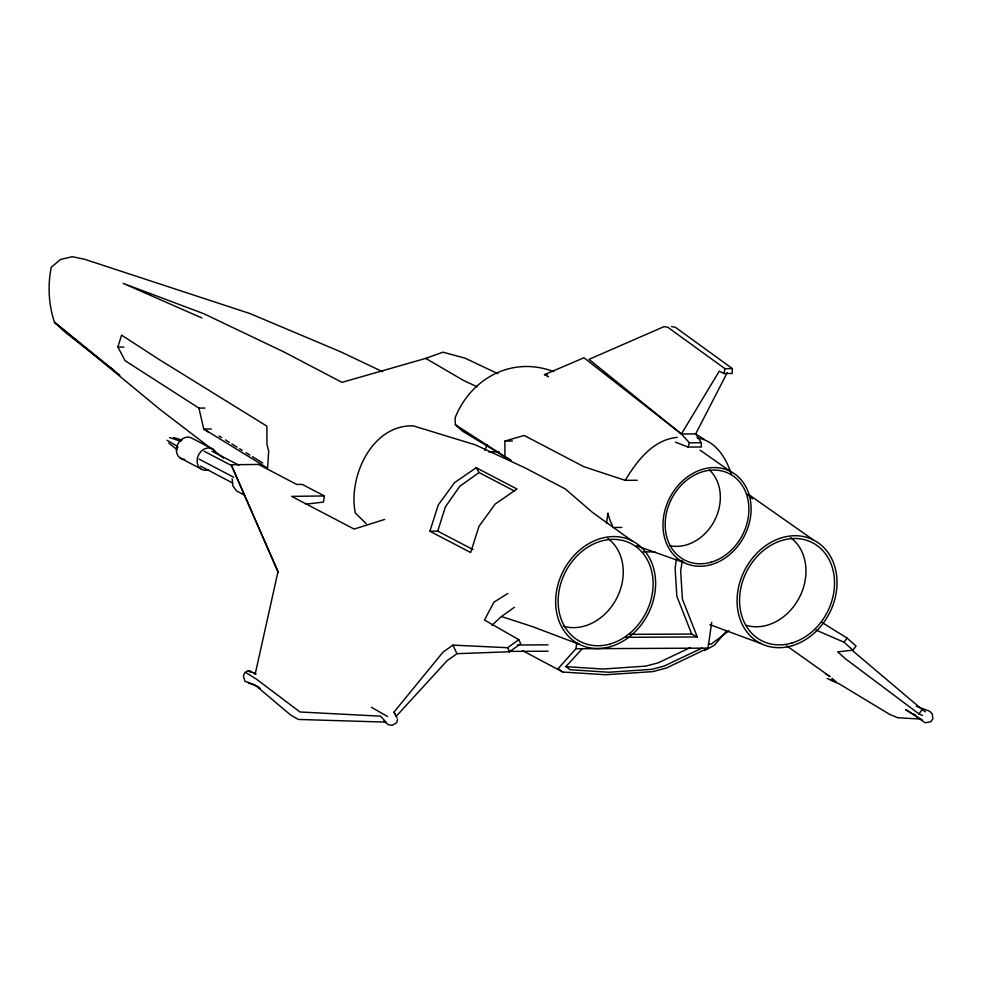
<?xml version="1.0" encoding="UTF-8"?>
<svg xmlns="http://www.w3.org/2000/svg" width="982" height="982" viewBox="0 0 982 982"><rect width="100%" height="100%" fill="white"/><g stroke="black" fill="none" stroke-linecap="round" stroke-linejoin="round"><path stroke-width="1.47" d="M511.389 460.583L504.908 456.618L504.92 441.065L524.167 435.468L583.885 466.708L625.203 480.333L637.232 480.284M671.565 326.564L675.309 327.252L732.4 368.618L732.142 373.479L723.979 373.528L719.241 371.196L681.398 433.995L689.364 442.796L701.295 442.747L701.344 447.006L688.1 447.068L675.456 442.17M253.589 672.707L256.032 674.217L255.21 674.033L277.943 571.892L231.2 464.768L258.475 464.425L296.699 484.421L302.284 484.421L324.355 495.947L323.471 502.084L305.954 504.171M711.704 622.342L708.034 648.083L666.447 668.018L652.76 671.627L605.538 674.732L562.784 672.044L558.206 668.533L575.943 648.709L576.802 642.658M606.471 523.345L607.932 513.132A58.883 48.192 -62.4 0 0 612.412 525.53M676.451 559.212L675.1 568.136L676.843 596.246L691.721 634.065L697.281 636.974L682.404 599.155L680.661 571.045L682.245 560.636M723.979 373.528L724.937 368.655L667.846 327.288L664.102 326.601L588.991 359.363L681.398 433.995L695.673 433.921L701.295 442.747M397.538 719.401L396.691 722.703L392.272 725.305L388.344 724.728L384.183 721.353M688.1 447.068L689.364 442.796M117.877 346.977L121.572 335.108L159.109 359.51L266.871 426.139L266.981 444.576L268.7 451.155L267.607 468.156L203.765 428.999L198.916 408.095L125.082 360.701L117.877 346.977L123.892 347.112M429.907 531.237L470.66 552.547L478.995 526.291L495.259 503.987L516.986 489.024L476.221 467.714L454.506 482.665L438.242 504.969L429.907 531.237L437.751 531.139L445.362 506.896L459.723 486.36L479.069 472.551L514.396 491.025M484.875 450.468L487.035 444.809M695.673 433.921L727.318 372.485M625.203 480.333C636.962 460.939 652.87 439.703 677.199 437.371M816.054 630.1L844.029 642.203L847.122 638.128L856.034 646.058L852.941 650.145L837.72 651.876L845.477 658.812L918.919 713.877L922.442 715.461M918.919 713.877L922.208 709.581L852.008 650.194M395.108 714.319L394.003 712.085L443.017 652.134L452.886 645.125L507.608 647.715L518.803 639.675L520.73 643.738L509.548 651.766L456.974 653.681L447.092 660.702L396.127 716.357L397.059 717.952M726.017 631.586L714.479 645.162L704.806 650.477M701.86 648.157L582.252 648.721L565.951 666.545L570.088 669.724L608.914 672.24L651.753 669.331L664.09 666.091L701.86 648.157L708.034 648.083M491.896 625.436L500.795 616.991L514.433 607.269M728.975 630.775L711.263 644.082L708.206 644.094M507.927 593.423L493.934 602.187L484.482 620.035L518.803 639.675M255.21 674.033L250.091 670.964L248.102 670.792L245.083 672.326L243.401 675.997L244.899 681.226L254.989 684.957L290.647 715.043L298.393 719.45L385.852 722.114L380.672 716.173L299.989 711.987L256.155 678.93L246.114 672.744M690.444 647.506L658.075 662.875L645.739 666.127L602.899 669.037L565.558 666.606M548.521 376.83L544.507 374.633L583.959 357.767L681.398 433.995M201.862 317.947L123.241 283.405L203.9 313.761L284.105 352.035L341.982 382.354L425.722 358.393L442.956 352.17L465.137 358.209L497.935 373.712M384.662 519.453L354.134 529.065L291.629 496.376L324.355 495.947M724.937 368.655L732.4 368.618M544.507 374.633L547.391 374.621M198.916 408.095L204.98 408.058M504.92 441.065L512.408 441.028M488.766 451.855L499.089 451.806M612.78 527.481L621.827 527.432M643.124 551.909L654.908 551.859M629.388 634.347L691.721 634.065M697.281 636.974L625.779 637.306M517.391 645.002L548.005 644.855M508.688 651.397L548.091 651.213M211.4 428.987L203.765 428.999L208.749 432.387M575.943 648.709L582.252 648.721M920.441 719.033L897.744 717.756L889.496 714.282L839.07 683.791L830.502 680.195M697.122 437.972C715.424 440.378 726.238 458.054 731.394 474.355M553.738 371.626C512.518 355.914 471.2 377.751 455.096 417.829L455.378 424.74L462.559 431.196L510.149 459.883M709.9 624.638L760.804 643.517M173.519 437.493L181.989 440.071M501.777 616.635L532.809 626.725L579.392 644.376M169.505 437.518L181.056 441.384M636.373 545.734L683.902 562.6M827.016 678.464L835.977 681.668L832.012 678.292M916.329 706.254L929.512 711.189L932.323 713.963L932.814 719.119L930.654 721.758L925.13 722.777L912.376 713.804M248.385 682.956L257.861 686.553L260.255 688.407M477.092 386.785L463.467 380.402L425.722 358.393M382.685 371.748L340.607 351.777L249.931 313.54L84.759 259.322L72.3 256.695L60.491 259.444L51.26 267.276C47.615 285.332 48.572 304.801 54.476 322.268L64.628 331.744L119.841 375.198M912.511 713.607L915.089 714.847M212.075 451.254L238.871 465.161M204.158 451.29L232.206 465.898M437.751 531.139L473.066 549.613M213.352 449.4L192.632 438.561A11.563 9.464 -62.4 0 0 177.263 445.411A11.563 9.464 -62.4 0 0 184.751 459.404M180.05 457.931L200.77 468.77M244.678 495.235L236.674 491.049L232.844 485.881L232.182 478.811M199.088 459.097L233.753 477.277M200.598 466.143L232.636 483.034M522.522 650.612L562.784 672.044M371.392 707.261L387.583 716.553M167.1 440.304L177.742 446.479L177.754 447.902M248.102 670.792L250.68 672.302M384.048 721.046L385.852 722.114M911.222 712.981L905.723 709.716L922.319 720.002M826.071 674.229L830.023 676.598L786.607 645.788M219.072 435.971L221.637 437.567M225.492 439.948L229.334 442.342M231.899 443.925L237.043 447.117M239.608 448.7L242.173 450.296M246.028 452.677L249.882 455.071M252.448 456.655L262.722 463.025M821.885 622.392L847.122 638.128M695.305 433.713L704.29 439.359M455.378 424.74L504.908 456.618M813.292 539.891L748.075 494.106M922.208 709.581L925.412 711.803M700.08 450.161L730.178 471.237M631.88 540.751L592.674 512.579L565.239 488.901L524.486 467.592L475.313 444.834L413.238 425.857C371.675 424.519 347.947 477.301 355.312 513.021L366.163 523.627M211.584 448.934L159.845 409.322L54.476 322.268L113.765 370.189M213.99 450.775L223.614 458.14M168.72 443.066L177.19 449.67M747.842 494.867L752.507 498.807M844.029 642.203L852.941 650.145M476.221 467.714L479.069 472.551M394.003 712.085L396.127 716.357M507.608 647.715L509.548 651.766M452.886 645.125L456.974 653.681M231.2 464.768L278.483 572.58M790.62 537.608A49.665 40.643 -62.4 0 1 799.618 597.031A49.665 40.643 -62.4 0 1 746.185 625.338M607.87 538.467A49.665 40.643 -62.4 0 1 616.88 597.903A49.665 40.643 -62.4 0 1 563.435 626.197M709.397 469.936A43.785 35.831 -62.4 0 1 714.331 520.926A43.785 35.831 -62.4 0 1 669.515 545.587M208.074 469.838A11.563 9.464 -62.4 0 1 197.284 462.952A11.563 9.464 -62.4 0 1 204.342 449.007A11.563 9.464 -62.4 0 1 216.359 453.475M792.13 645.714A58.073 47.529 -62.4 0 0 827.568 551.958A58.073 47.529 -62.4 0 0 741.447 577.441A58.073 47.529 -62.4 0 0 792.13 645.714M791.86 643.014A55.176 45.147 -62.4 0 0 825.543 553.934A55.176 45.147 -62.4 0 0 743.718 578.153A55.176 45.147 -62.4 0 0 791.86 643.014M610.718 646.573A58.073 47.529 -62.4 0 0 646.168 552.817A58.073 47.529 -62.4 0 0 560.035 578.3A58.073 47.529 -62.4 0 0 610.718 646.573M610.448 643.873A55.176 45.147 -62.4 0 0 644.131 554.793A55.176 45.147 -62.4 0 0 562.305 579.012A55.176 45.147 -62.4 0 0 610.448 643.873M711.52 564.54A51.199 41.907 -62.4 0 0 742.773 481.88A51.199 41.907 -62.4 0 0 666.839 504.343A51.199 41.907 -62.4 0 0 711.52 564.54M711.287 562.146A48.646 39.808 -62.4 0 0 740.968 483.623A48.646 39.808 -62.4 0 0 668.84 504.969A48.646 39.808 -62.4 0 0 711.287 562.146"/></g></svg>
